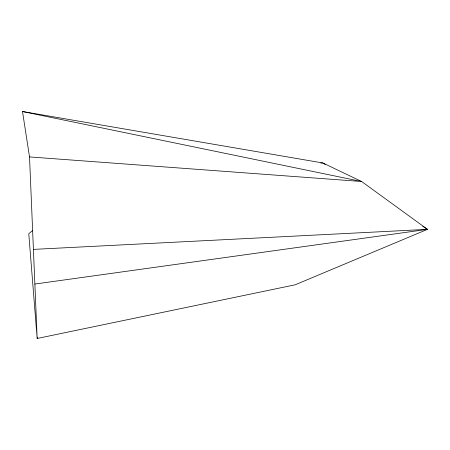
<?xml version="1.0" encoding="UTF-8"?>
<svg xmlns="http://www.w3.org/2000/svg" width="450" height="450" viewBox="0 0 450 450"><rect width="100%" height="100%" fill="white"/><g stroke="black" fill="none" stroke-linecap="round" stroke-linejoin="round"><path stroke-width="0.67" d="M37.676 337.179L37.159 338.479L295.172 284.799L427.5 229.348L361.631 181.507L322.864 162.979L22.5 111.521L29.526 156.921L37.159 338.479L28.766 233.668L32.591 230.591M34.869 284.046L427.5 229.348L422.769 226.344M320.76 163.091L322.864 162.979L325.226 164.475M33.413 249.39L427.5 229.348L426.122 229.101M29.526 156.921L361.631 181.507L22.5 111.521"/></g></svg>
